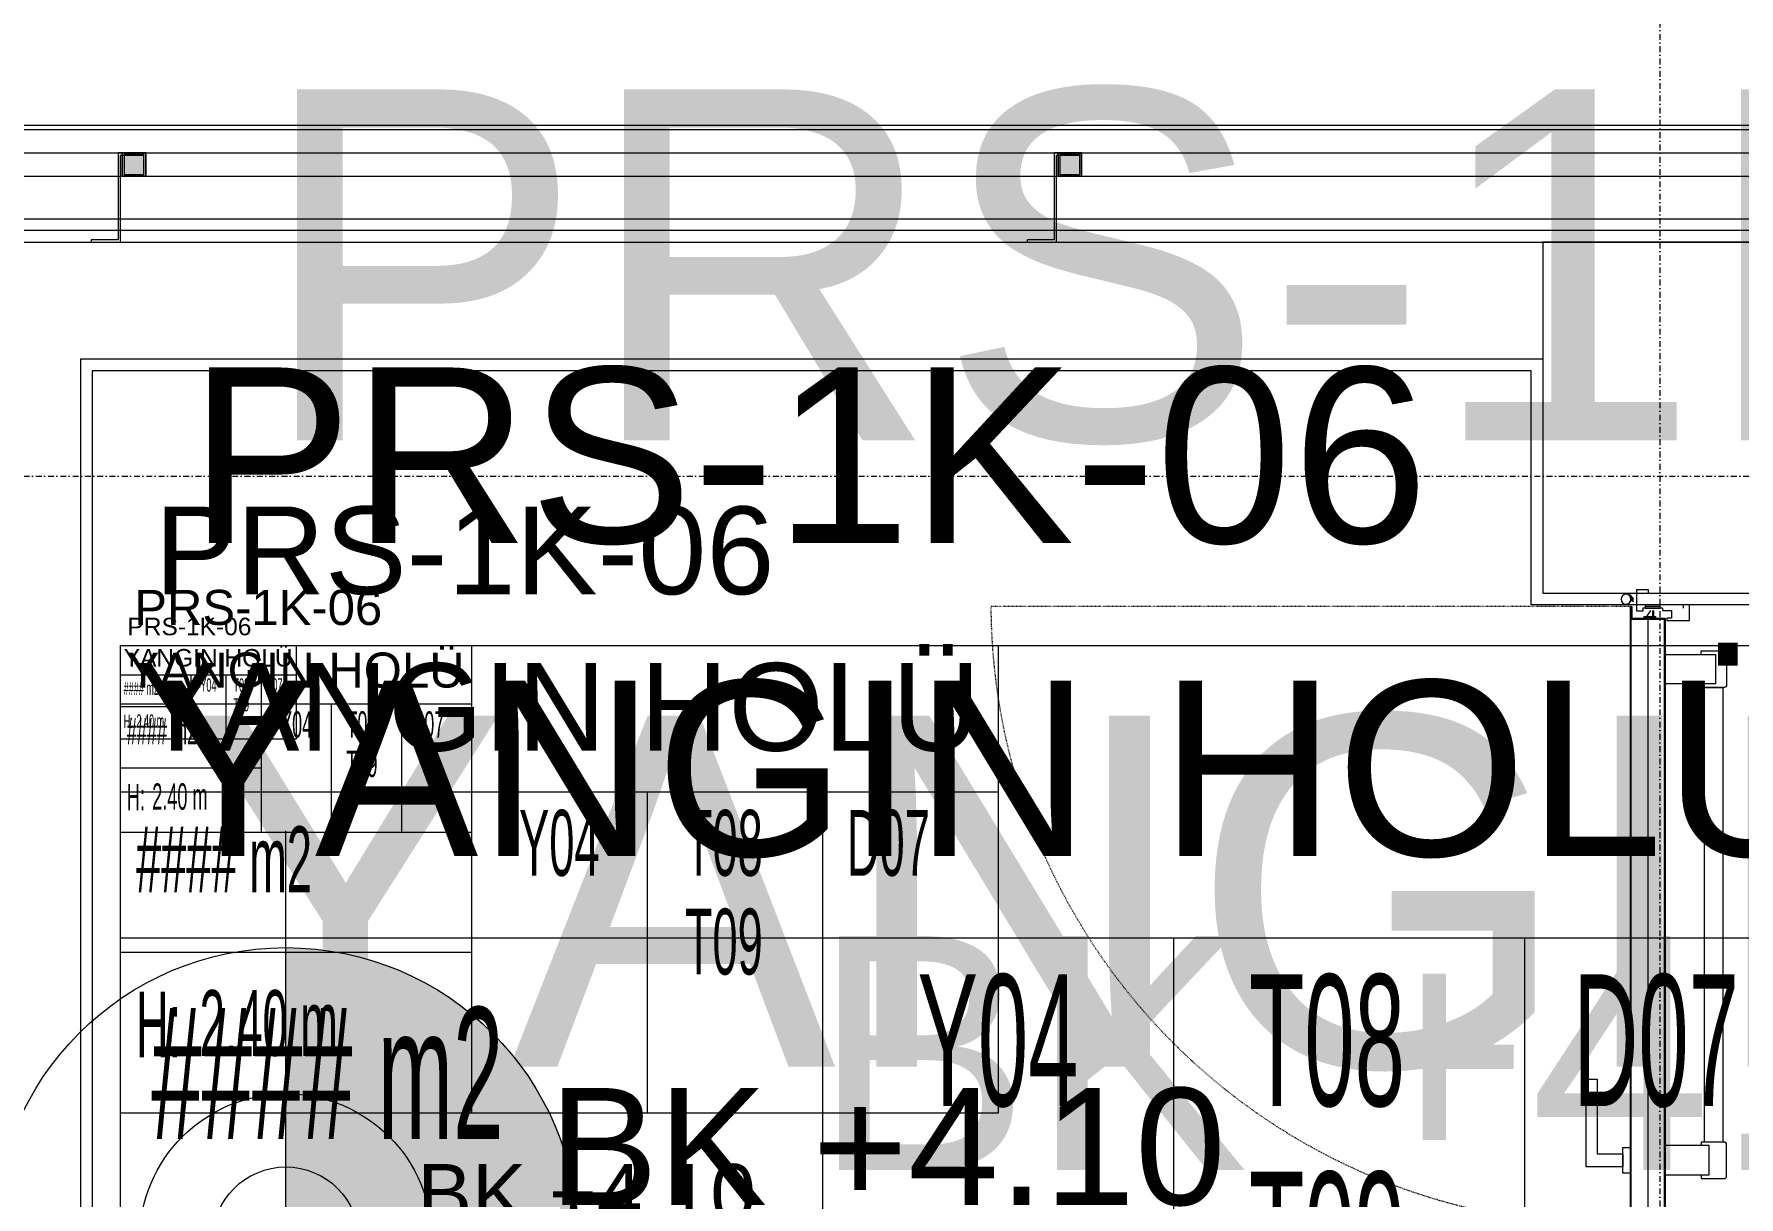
# Model space of a CAD drawing. Extents: x -1907 to 11890, y 0 to 8298.
# Drawn here: x 8837.1 to 9128.6, y 3622.6 to 3821.5 of the extents above; entities that cross this region are included whole.
import ezdxf
from ezdxf.enums import TextEntityAlignment as Align

# ---------------------------------------------------------------- set-up
doc = ezdxf.new("R2010")
doc.units = 0
doc.header["$MEASUREMENT"] = 0
doc.linetypes.add('DASHDOT', pattern=[1, 0.5, -0.25, 0, -0.25])
doc.linetypes.add('DOT2', pattern=[0.125, 0, -0.125])
doc.layers.get('0').update_dxf_attribs({"color": 9, "lineweight": 9})
for name, color, linetype, lineweight in [('00', 9, 'Continuous', 9), ('01', 9, 'Continuous', 9), ('06D', 9, 'Continuous', 9), ('10', 9, 'Continuous', 9), ('14', 9, 'Continuous', 9), ('20', 9, 'DOT2', 9), ('21', 9, 'Continuous', 9), ('21 @ 1 (1)', 9, 'Continuous', 9), ('21 @ 10 (1)', 9, 'Continuous', 9), ('21 @ 10 (2)', 9, 'Continuous', 9), ('21 @ 2 (1)', 9, 'Continuous', 9), ('21 @ 20', 9, 'Continuous', 9), ('21 @ 5 (1)', 9, 'Continuous', 9), ('21 @ 5 (2)', 9, 'Continuous', 9), ('21_mahal200', 9, 'Continuous', 9), ('21_mahal200 @ 1', 9, 'Continuous', 9), ('21_mahal200 @ 10 (1)', 9, 'Continuous', 9), ('21_mahal200 @ 10 (2)', 9, 'Continuous', 9), ('21_mahal200 @ 2', 9, 'Continuous', 9), ('21_mahal200 @ 20', 9, 'Continuous', 9), ('21_mahal200 @ 5 (1)', 9, 'Continuous', 9), ('21_mahal200 @ 5 (2)', 9, 'Continuous', 9), ('24', 9, 'DASHDOT', 9), ('33', 9, 'BATTING', 9), ('40A', 9, 'Continuous', 9)]:
    doc.layers.add(name, color=color, linetype=linetype, lineweight=lineweight)
doc.styles.add('Arial', font='arial.ttf', dxfattribs={"height": 2.5})
doc.styles.add('MuuM_TEXT-STANDART', font='ARIALN.TTF')
doc.linetypes.add('BATTING', pattern='A,0.0001,-0.1,[134,ltypeshp.shx,S=0.1,R=0,X=-0.1,Y=0],-0.2,[134,ltypeshp.shx,S=0.1,R=180,X=0.1,Y=0],-0.1', length=0.4001)

# ---------------------------------------------------------------- blocks, each defined once
blk = doc.blocks.new('0a_roomno2')
blk.add_lwpolyline([(30, -16), (0, -16), (0, 0), (30, 0)], close=True)
for points in [[(0, 0), (30, 0)], [(0, -5), (30, -5)], [(12, -5), (12, -16)], [(18, -5), (18, -16)], [(24, -5), (24, -16)], [(12, -10.5), (0, -10.5)]]:
    blk.add_lwpolyline(points)
at = {"layer": '40A'}
blk.add_lwpolyline([(0, 0), (30, 0)], dxfattribs=at)
at = {"style": 'MuuM_TEXT-STANDART', "width": 0.6}
blk.add_text('H:', height=2.25, dxfattribs=at).set_placement((0.525, -12.962), align=Align.MIDDLE_LEFT)
at = {"style": 'Arial'}
blk.add_attdef('ODANO', (0, 1.505), '', height=3, dxfattribs=at)
blk.add_attdef('MEKANADI', text='', height=3, dxfattribs=at).set_placement((0.525, -4.75), align=Align.BOTTOM_LEFT)
at = {"style": 'MuuM_TEXT-STANDART', "width": 0.6}
for tag, p in [('YER01', (15, -7)), ('TAVAN01', (20.625, -7)), ('DUVAR01', (26.25, -7)), ('YER02', (15, -10.375)), ('TAVAN02', (20.625, -10.375)), ('DUVAR02', (26.25, -10.375)), ('YER03', (15, -13.75)), ('TAVAN03', (20.625, -13.75)), ('DUVAR03', (26.25, -13.75))]:
    blk.add_attdef(tag, text='', height=2.25, dxfattribs=at).set_placement(p, align=Align.MIDDLE_CENTER)
at = {"style": 'MuuM_TEXT-STANDART'}
blk.add_attdef('M2', text='', height=2.25, dxfattribs=at).set_placement((1.323, -7.805), align=Align.MIDDLE_LEFT)
at = {"style": 'MuuM_TEXT-STANDART', "width": 0.6}
blk.add_attdef('TEMIZTAVANYUKSEKLIGI', text='', height=2.25, dxfattribs=at).set_placement((2.7, -13.162), align=Align.MIDDLE_LEFT)
blk = doc.blocks.new('*U970')
at = {"layer": '21_mahal200 @ 1'}
ref = blk.add_blockref('0a_roomno2', (8851.93, 3716.9), dxfattribs=at)
ref.add_attrib('ODANO', ' PRS-1K-06', (8851.93, 3718.65), dxfattribs={"layer": '0', "height": 3, "style": 'Arial'})
ref.add_attrib('MEKANADI', 'YANGIN HOLÜ', dxfattribs={"layer": '0', "height": 3, "style": 'Arial'}).set_placement((8852.45, 3712.4), align=Align.BOTTOM_LEFT)
ref.add_attrib('M2', '#### m2', dxfattribs={"layer": '0', "height": 2.25, "style": 'MuuM_TEXT-STANDART', "width": 0.6}).set_placement((8852.45, 3709.59), align=Align.MIDDLE_LEFT)
ref.add_attrib('TEMIZTAVANYUKSEKLIGI', '2.40 m', dxfattribs={"layer": '0', "height": 2.25, "style": 'MuuM_TEXT-STANDART', "width": 0.6}).set_placement((8854.63, 3703.99), align=Align.MIDDLE_LEFT)
ref.add_attrib('YER01', 'Y04', dxfattribs={"layer": '0', "height": 2.25, "style": 'MuuM_TEXT-STANDART', "width": 0.6}).set_placement((8866.93, 3710.15), align=Align.MIDDLE_CENTER)
ref.add_attrib('TAVAN01', 'T08', dxfattribs={"layer": '0', "height": 2.25, "style": 'MuuM_TEXT-STANDART', "width": 0.6}).set_placement((8872.55, 3710.15), align=Align.MIDDLE_CENTER)
ref.add_attrib('DUVAR01', 'D07', dxfattribs={"layer": '0', "height": 2.25, "style": 'MuuM_TEXT-STANDART', "width": 0.6}).set_placement((8878.18, 3710.15), align=Align.MIDDLE_CENTER)
ref.add_attrib('TAVAN02', 'T09', dxfattribs={"layer": '0', "height": 2.25, "style": 'MuuM_TEXT-STANDART', "width": 0.6}).set_placement((8872.55, 3706.77), align=Align.MIDDLE_CENTER)
at = {"layer": '21_mahal200 @ 10 (1)'}
ref = blk.add_blockref('0a_roomno2', (8851.93, 3716.9), dxfattribs=dict(at, xscale=10, yscale=10, zscale=10))
ref.add_attrib('ODANO', ' PRS-1K-06', (8851.93, 3734.45), dxfattribs={"layer": '0', "height": 30, "style": 'Arial'})
ref.add_attrib('MEKANADI', 'YANGIN HOLÜ', dxfattribs={"layer": '0', "height": 30, "style": 'Arial'}).set_placement((8857.18, 3671.9), align=Align.BOTTOM_LEFT)
ref.add_attrib('M2', '#### m2', dxfattribs={"layer": '0', "height": 22.5, "style": 'MuuM_TEXT-STANDART', "width": 0.6}).set_placement((8857.18, 3643.77), align=Align.MIDDLE_LEFT)
ref.add_attrib('YER01', 'Y04', dxfattribs={"layer": '0', "height": 22.5, "style": 'MuuM_TEXT-STANDART', "width": 0.6}).set_placement((9001.93, 3649.4), align=Align.MIDDLE_CENTER)
ref.add_attrib('TAVAN01', 'T08', dxfattribs={"layer": '0', "height": 22.5, "style": 'MuuM_TEXT-STANDART', "width": 0.6}).set_placement((9058.18, 3649.4), align=Align.MIDDLE_CENTER)
ref.add_attrib('DUVAR01', 'D07', dxfattribs={"layer": '0', "height": 22.5, "style": 'MuuM_TEXT-STANDART', "width": 0.6}).set_placement((9114.43, 3649.4), align=Align.MIDDLE_CENTER)
ref.add_attrib('TAVAN02', 'T09', dxfattribs={"layer": '0', "height": 22.5, "style": 'MuuM_TEXT-STANDART', "width": 0.6}).set_placement((9058.18, 3615.65), align=Align.MIDDLE_CENTER)
at = {"layer": '21_mahal200 @ 10 (2)'}
ref = blk.add_blockref('0a_roomno2', (8851.93, 3716.9), dxfattribs=dict(at, xscale=10, yscale=10, zscale=10))
ref.add_attrib('ODANO', ' PRS-1K-06', (8851.93, 3734.45), dxfattribs={"layer": '0', "height": 30, "style": 'Arial'})
ref.add_attrib('MEKANADI', 'YANGIN HOLÜ', dxfattribs={"layer": '0', "height": 30, "style": 'Arial'}).set_placement((8857.18, 3671.9), align=Align.BOTTOM_LEFT)
ref.add_attrib('M2', '#### m2', dxfattribs={"layer": '0', "height": 22.5, "style": 'MuuM_TEXT-STANDART', "width": 0.6}).set_placement((8857.18, 3643.77), align=Align.MIDDLE_LEFT)
ref.add_attrib('YER01', 'Y04', dxfattribs={"layer": '0', "height": 22.5, "style": 'MuuM_TEXT-STANDART', "width": 0.6}).set_placement((9001.93, 3649.4), align=Align.MIDDLE_CENTER)
ref.add_attrib('TAVAN01', 'T08', dxfattribs={"layer": '0', "height": 22.5, "style": 'MuuM_TEXT-STANDART', "width": 0.6}).set_placement((9058.18, 3649.4), align=Align.MIDDLE_CENTER)
ref.add_attrib('DUVAR01', 'D07', dxfattribs={"layer": '0', "height": 22.5, "style": 'MuuM_TEXT-STANDART', "width": 0.6}).set_placement((9114.43, 3649.4), align=Align.MIDDLE_CENTER)
ref.add_attrib('TAVAN02', 'T09', dxfattribs={"layer": '0', "height": 22.5, "style": 'MuuM_TEXT-STANDART', "width": 0.6}).set_placement((9058.18, 3615.65), align=Align.MIDDLE_CENTER)
at = {"layer": '21_mahal200 @ 2'}
ref = blk.add_blockref('0a_roomno2', (8851.93, 3716.9), dxfattribs=dict(at, xscale=2, yscale=2, zscale=2))
ref.add_attrib('ODANO', ' PRS-1K-06', (8851.93, 3720.41), dxfattribs={"layer": '0', "height": 6, "style": 'Arial'})
ref.add_attrib('MEKANADI', 'YANGIN HOLÜ', dxfattribs={"layer": '0', "height": 6, "style": 'Arial'}).set_placement((8852.98, 3707.9), align=Align.BOTTOM_LEFT)
ref.add_attrib('M2', '#### m2', dxfattribs={"layer": '0', "height": 4.5, "style": 'MuuM_TEXT-STANDART', "width": 0.6}).set_placement((8852.98, 3702.27), align=Align.MIDDLE_LEFT)
ref.add_attrib('TEMIZTAVANYUKSEKLIGI', '2.40 m', dxfattribs={"layer": '0', "height": 4.5, "style": 'MuuM_TEXT-STANDART', "width": 0.6}).set_placement((8857.33, 3691.08), align=Align.MIDDLE_LEFT)
ref.add_attrib('YER01', 'Y04', dxfattribs={"layer": '0', "height": 4.5, "style": 'MuuM_TEXT-STANDART', "width": 0.6}).set_placement((8881.93, 3703.4), align=Align.MIDDLE_CENTER)
ref.add_attrib('TAVAN01', 'T08', dxfattribs={"layer": '0', "height": 4.5, "style": 'MuuM_TEXT-STANDART', "width": 0.6}).set_placement((8893.18, 3703.4), align=Align.MIDDLE_CENTER)
ref.add_attrib('DUVAR01', 'D07', dxfattribs={"layer": '0', "height": 4.5, "style": 'MuuM_TEXT-STANDART', "width": 0.6}).set_placement((8904.43, 3703.4), align=Align.MIDDLE_CENTER)
ref.add_attrib('TAVAN02', 'T09', dxfattribs={"layer": '0', "height": 4.5, "style": 'MuuM_TEXT-STANDART', "width": 0.6}).set_placement((8893.18, 3696.65), align=Align.MIDDLE_CENTER)
at = {"layer": '21_mahal200 @ 20'}
ref = blk.add_blockref('0a_roomno2', (8851.93, 3716.9), dxfattribs=dict(at, xscale=20, yscale=20, zscale=20))
ref.add_attrib('ODANO', ' PRS-1K-06', (8851.93, 3752), dxfattribs={"layer": '0', "height": 60, "style": 'Arial'})
ref.add_attrib('MEKANADI', 'YANGIN HOLÜ', dxfattribs={"layer": '0', "height": 60, "style": 'Arial'}).set_placement((8862.43, 3626.9), align=Align.BOTTOM_LEFT)
at = {"layer": '21_mahal200 @ 5 (1)'}
ref = blk.add_blockref('0a_roomno2', (8851.93, 3716.9), dxfattribs=dict(at, xscale=5, yscale=5, zscale=5))
ref.add_attrib('ODANO', ' PRS-1K-06', (8851.93, 3725.67), dxfattribs={"layer": '0', "height": 15, "style": 'Arial'})
ref.add_attrib('MEKANADI', 'YANGIN HOLÜ', dxfattribs={"layer": '0', "height": 15, "style": 'Arial'}).set_placement((8854.55, 3694.4), align=Align.BOTTOM_LEFT)
ref.add_attrib('M2', '#### m2', dxfattribs={"layer": '0', "height": 11.25, "style": 'MuuM_TEXT-STANDART', "width": 0.6}).set_placement((8854.55, 3680.34), align=Align.MIDDLE_LEFT)
ref.add_attrib('TEMIZTAVANYUKSEKLIGI', '2.40 m', dxfattribs={"layer": '0', "height": 11.25, "style": 'MuuM_TEXT-STANDART', "width": 0.6}).set_placement((8865.43, 3652.34), align=Align.MIDDLE_LEFT)
ref.add_attrib('YER01', 'Y04', dxfattribs={"layer": '0', "height": 11.25, "style": 'MuuM_TEXT-STANDART', "width": 0.6}).set_placement((8926.93, 3683.15), align=Align.MIDDLE_CENTER)
ref.add_attrib('TAVAN01', 'T08', dxfattribs={"layer": '0', "height": 11.25, "style": 'MuuM_TEXT-STANDART', "width": 0.6}).set_placement((8955.05, 3683.15), align=Align.MIDDLE_CENTER)
ref.add_attrib('DUVAR01', 'D07', dxfattribs={"layer": '0', "height": 11.25, "style": 'MuuM_TEXT-STANDART', "width": 0.6}).set_placement((8983.18, 3683.15), align=Align.MIDDLE_CENTER)
ref.add_attrib('TAVAN02', 'T09', dxfattribs={"layer": '0', "height": 11.25, "style": 'MuuM_TEXT-STANDART', "width": 0.6}).set_placement((8955.05, 3666.27), align=Align.MIDDLE_CENTER)
at = {"layer": '21_mahal200 @ 5 (2)'}
ref = blk.add_blockref('0a_roomno2', (8851.93, 3716.9), dxfattribs=dict(at, xscale=5, yscale=5, zscale=5))
ref.add_attrib('ODANO', ' PRS-1K-06', (8851.93, 3725.67), dxfattribs={"layer": '0', "height": 15, "style": 'Arial'})
ref.add_attrib('MEKANADI', 'YANGIN HOLÜ', dxfattribs={"layer": '0', "height": 15, "style": 'Arial'}).set_placement((8854.55, 3694.4), align=Align.BOTTOM_LEFT)
ref.add_attrib('M2', '#### m2', dxfattribs={"layer": '0', "height": 11.25, "style": 'MuuM_TEXT-STANDART', "width": 0.6}).set_placement((8854.55, 3680.34), align=Align.MIDDLE_LEFT)
ref.add_attrib('TEMIZTAVANYUKSEKLIGI', '2.40 m', dxfattribs={"layer": '0', "height": 11.25, "style": 'MuuM_TEXT-STANDART', "width": 0.6}).set_placement((8865.43, 3652.34), align=Align.MIDDLE_LEFT)
ref.add_attrib('YER01', 'Y04', dxfattribs={"layer": '0', "height": 11.25, "style": 'MuuM_TEXT-STANDART', "width": 0.6}).set_placement((8926.93, 3683.15), align=Align.MIDDLE_CENTER)
ref.add_attrib('TAVAN01', 'T08', dxfattribs={"layer": '0', "height": 11.25, "style": 'MuuM_TEXT-STANDART', "width": 0.6}).set_placement((8955.05, 3683.15), align=Align.MIDDLE_CENTER)
ref.add_attrib('DUVAR01', 'D07', dxfattribs={"layer": '0', "height": 11.25, "style": 'MuuM_TEXT-STANDART', "width": 0.6}).set_placement((8983.18, 3683.15), align=Align.MIDDLE_CENTER)
ref.add_attrib('TAVAN02', 'T09', dxfattribs={"layer": '0', "height": 11.25, "style": 'MuuM_TEXT-STANDART', "width": 0.6}).set_placement((8955.05, 3666.27), align=Align.MIDDLE_CENTER)
blk = doc.blocks.new('p-s-profil')
at = {"layer": '10'}
blk.add_lwpolyline([(9, 15.3), (4.6, 15.3), (4.6, 0.4), (0, 0.4), (0, 0), (5, 0), (5, 14.9), (9, 14.9), (9, 15.3)], dxfattribs=at)
blk.add_lwpolyline([(9, 15.3), (4.6, 15.3), (4.6, 0.4), (0, 0.4), (0, 0), (5, 0), (5, 14.9), (9, 14.9), (9, 15.3)], dxfattribs=at)
blk = doc.blocks.new('p-kutu_profil_40x40')
h = blk.add_hatch(color=256)
h.dxf.hatch_style = 1
h.paths.add_polyline_path([(0, 0), (4, 0), (4, 4), (0, 4)])
h = blk.add_hatch(color=255)
h.dxf.hatch_style = 1
h.paths.add_polyline_path([(0, 0), (4, 0), (4, 4), (0, 4)])
blk.add_lwpolyline([(0, 0), (4, 0), (4, 4), (0, 4)], close=True)
at = {"layer": '10'}
for points in [[(0, 4), (4, 4), (4, 0), (0, 0)], [(0, 4), (4, 4), (4, 0), (0, 0)], [(0, 0), (4, 0), (4, 4), (0, 4)], [(0.3, 3.7), (3.7, 3.7), (3.7, 0.3), (0.3, 0.3)], [(0.3, 3.7), (3.7, 3.7), (3.7, 0.3), (0.3, 0.3)]]:
    blk.add_lwpolyline(points, close=True, dxfattribs=at)
blk = doc.blocks.new('p-yn_sackasa')
at = {"layer": '10'}
for points in [[(0.6, 3), (1, 3), (1, 4.5), (2.3, 4.5), (2.3, 3.7), (2.7, 3.7), (2.7, 7.6), (0, 7.6), (0, 6.5), (0.6, 6.5)], [(0.6, 3), (0.6, -0.4), (1.1, -0.4), (1.1, -1.4), (-2.6, -1.4), (-2.6, 0.5), (-2, 0.5)], [(0, 0), (0.6, 0), (0.6, 2.6), (0, 2.6), (0, 0)], [(0.3, 2.6), (0.3, 0)]]:
    blk.add_lwpolyline(points, dxfattribs=at)
blk = doc.blocks.new('K-YN-015')
at = {"layer": '06D'}
for points in [[(22.5, 9.56), (21.87, 9.56), (21.87, 13.56, -0.414214), (22.25, 13.93), (27.75, 13.93, -0.414214), (28.12, 13.56), (28.12, 9.56), (27.5, 9.56)], [(111.5, 9.56), (112.12, 9.56), (112.12, 13.56, 0.414214), (111.75, 13.93), (106.25, 13.93, 0.414214), (105.87, 13.56), (105.87, 9.56), (106.5, 9.56)]]:
    blk.add_lwpolyline(points, format="xyb", dxfattribs=at)
for points in [[(105.87, 13.31), (28.12, 13.31), (28.12, 10.18), (105.87, 10.18)], [(111.5, 12.06), (106.5, 12.06), (106.5, 3.44), (111.5, 3.44)], [(22.5, 10.94), (27.5, 10.94), (27.5, 3.44), (22.5, 3.44)]]:
    blk.add_lwpolyline(points, close=True, dxfattribs=at)
for points in [[(22.8, -2.56), (22.8, -3.81), (27.2, -3.81), (27.2, -2.56), (22.8, -2.56)], [(23.87, -3.81), (23.87, -10.06), (38.87, -10.06), (38.87, -8.19), (26.12, -8.19), (26.12, -8.19), (26.12, -3.81), (23.87, -3.81)]]:
    blk.add_lwpolyline(points, dxfattribs=at)
at = {"layer": '10', "ltscale": 10}
for p, q in [((16.3, -2.19), (16.3, 3.34)), ((117.6, 3.44), (16.4, 3.44)), ((117.5, 3.29), (16.45, 3.29)), ((16.45, -2.29), (16.45, 3.29)), ((117.55, -2.29), (117.55, 3.24)), ((117.7, -2.19), (117.7, 3.34)), ((15, 0.68), (16, 1.33)), ((15, 0.68), (16, 1.33)), ((16, 0.28), (15, 0.28)), ((16, 0.28), (15, 0.28)), ((16, 0.08), (15, 0.08)), ((16, 0.08), (15, 0.08)), ((16, 1.76), (16, 1.33)), ((16.3, 1.76), (16, 1.76)), ((16, 1.76), (16, 1.33)), ((16.3, 1.76), (16, 1.76)), ((16, 1.33), (16, -0.17)), ((16, 1.33), (16, -0.17)), ((16.3, 1.33), (16.3, 1.76)), ((16.3, 1.33), (16.3, 1.76)), ((16.3, -0.17), (16.3, 1.33)), ((16.3, -0.17), (16.3, 1.33)), ((117.7, 1.76), (117.7, 0.26)), ((118, 1.76), (117.7, 1.76)), ((117.7, 0.26), (117.7, -0.17)), ((118, 0.26), (118, 1.76)), ((118, 1.51), (119, 1.51)), ((118, 1.31), (119, 1.31)), ((119, 0.91), (118, 0.26)), ((118, -0.17), (118, 0.26)), ((14.3, -2.46), (14.3, -2.34)), ((14.4, -2.24), (16.25, -2.24)), ((119.6, -2.56), (14.4, -2.56)), ((14.45, -2.41), (14.45, -2.39)), ((14.45, -2.39), (16.35, -2.39)), ((119.54, -2.41), (14.45, -2.41)), ((16, -0.17), (16.3, -0.17)), ((16, -0.17), (16.3, -0.17)), ((119.54, -2.39), (117.65, -2.39)), ((117.7, -0.17), (118, -0.17)), ((119.6, -2.24), (117.75, -2.24)), ((119.55, -2.41), (119.55, -2.39)), ((119.7, -2.46), (119.7, -2.34)), ((120.84, -2), (120.84, -2.43)), ((120.84, -2), (120.84, -2.43)), ((121.05, -2), (121.05, -2.43)), ((121.05, -2), (121.05, -2.43)), ((121.22, -2.16), (121.05, -2.16)), ((121.22, -2.16), (121.05, -2.16)), ((121.22, -2.16), (121.22, -2.29)), ((121.22, -2.16), (121.22, -2.29)), ((121.6, -2.73), (121.73, -2.62)), ((121.6, -2.73), (121.73, -2.62))]:
    blk.add_line(p, q, dxfattribs=at)
blk.add_circle((120.95, -3.26), 0.843, dxfattribs=at)
blk.add_circle((120.95, -3.26), 0.843, dxfattribs=at)
for centre, radius, start, end in [((16.44, 3.3), 0.141, 104.9271, 165.0729), ((117.5, 3.24), 0.05, 0, 90), ((117.6, 3.34), 0.1, 0, 90), ((14.4, -2.34), 0.1, 90, 180), ((14.4, -2.46), 0.1, 180, 270), ((14.45, -2.39), 0.005, 90, 180), ((14.45, -2.41), 0.005, 180, 270), ((16.25, -2.19), 0.05, 270, 0), ((16.35, -2.29), 0.1, 270, 0), ((117.65, -2.29), 0.1, 180, 270), ((117.75, -2.19), 0.05, 180, 270), ((119.54, -2.39), 0.005, 0, 90), ((119.54, -2.41), 0.005, 270, 360), ((119.6, -2.34), 0.1, 0, 90), ((119.6, -2.46), 0.1, 270, 0), ((120.42, -2.26), 0.302, 285.5524, 60.0315), ((120.42, -2.26), 0.302, 285.5524, 60.0315), ((120.42, -2.26), 0.428, 336.352, 37.621), ((120.42, -2.26), 0.428, 336.352, 37.621), ((120.95, -3.26), 1.01, 39.4092, 74.2861), ((120.95, -3.26), 1.01, 39.4092, 74.2861)]:
    blk.add_arc(centre, radius, start, end, dxfattribs=at)
at = {"layer": '20'}
blk.add_lwpolyline([(119.7, -2.35), (119.7, -111.8, -0.421209), (13.92, -2.35, 1)], format="xyb", dxfattribs=at)
at = {"layer": '33', "ltscale": 0.25}
blk.add_lwpolyline([(117.55, 0.48), (16.45, 0.48)], dxfattribs=at)
blk.add_blockref('p-yn_sackasa', (14, 0))
at = {"xscale": -1}
blk.add_blockref('p-yn_sackasa', (120, 0), dxfattribs=at)
blk = doc.blocks.new('0a_elevationtarget-p')
h = blk.add_hatch(color=256)
h.paths.add_polyline_path([(2.5, 0, 0.414214), (0, 2.5), (0, 0)])
h.paths.add_polyline_path([(0, 0), (-2.5, 0, 0.414214), (0, -2.5)])
blk.add_line((0, -3.5), (0, 3.5))
blk.add_lwpolyline([(16.605, 0), (-4, 0)])
blk.add_circle((0, 0), 2.5)
at = {"layer": '40A'}
blk.add_lwpolyline([(-2.5, 0), (2.5, 0)], dxfattribs=at)
at = {"style": 'Arial'}
blk.add_attdef('BITMISKOT', text='', height=2, dxfattribs=at).set_placement((4.5, 0), align=Align.BOTTOM_LEFT)
blk.add_attdef('KABAKOT', text='', height=2, dxfattribs=at).set_placement((4.5, -0.592), align=Align.TOP_LEFT)
blk = doc.blocks.new('*U979')
at = {"layer": '21 @ 1 (1)'}
blk.add_blockref('0a_elevationtarget-p', (8880.17, 3615.23), dxfattribs=at).add_auto_attribs({'BITMISKOT': 'BK +4.10', 'KABAKOT': 'KK +4.00'})
at = {"layer": '21 @ 10 (1)', "xscale": 10, "yscale": 10, "zscale": 10}
blk.add_blockref('0a_elevationtarget-p', (8880.17, 3615.23), dxfattribs=at).add_auto_attribs({'BITMISKOT': 'BK +4.10', 'KABAKOT': 'KK +4.00'})
at = {"layer": '21 @ 10 (2)', "xscale": 10, "yscale": 10, "zscale": 10}
blk.add_blockref('0a_elevationtarget-p', (8880.17, 3615.23), dxfattribs=at).add_auto_attribs({'BITMISKOT': 'BK +4.10', 'KABAKOT': 'KK +4.00'})
at = {"layer": '21 @ 2 (1)', "xscale": 2, "yscale": 2, "zscale": 2}
blk.add_blockref('0a_elevationtarget-p', (8880.17, 3615.23), dxfattribs=at).add_auto_attribs({'BITMISKOT': 'BK +4.10', 'KABAKOT': 'KK +4.00'})
at = {"layer": '21 @ 20', "xscale": 20, "yscale": 20, "zscale": 20}
blk.add_blockref('0a_elevationtarget-p', (8880.17, 3615.23), dxfattribs=at).add_auto_attribs({'BITMISKOT': 'BK +4.10', 'KABAKOT': 'KK +4.00'})
at = {"layer": '21 @ 5 (1)', "xscale": 5, "yscale": 5, "zscale": 5}
blk.add_blockref('0a_elevationtarget-p', (8880.17, 3615.23), dxfattribs=at).add_auto_attribs({'BITMISKOT': 'BK +4.10', 'KABAKOT': 'KK +4.00'})
at = {"layer": '21 @ 5 (2)', "xscale": 5, "yscale": 5, "zscale": 5}
blk.add_blockref('0a_elevationtarget-p', (8880.17, 3615.23), dxfattribs=at).add_auto_attribs({'BITMISKOT': 'BK +4.10', 'KABAKOT': 'KK +4.00'})

msp = doc.modelspace()

# ---------------------------------------------------------------- linework, layer by layer
at = {"layer": '00'}
msp.add_lwpolyline([(8830.06, 3505.87), (8830.06, 3765.87), (8465.06, 3765.87), (8465.06, 3785.87), (9095.06, 3785.87), (9095.06, 3765.87), (9085.06, 3765.87), (9085.06, 3765.87), (9085.06, 3765.87), (9085.06, 3765.87), (8845.06, 3765.87), (8845.06, 3505.87)], close=True, dxfattribs=at)
at = {"layer": '01'}
msp.add_lwpolyline([(9095.06, 3725.87), (9155.06, 3725.87), (9155.06, 3785.87), (9095.06, 3785.87)], close=True, dxfattribs=at)
at = {"layer": '06D'}
for points in [[(7695.21, 3801.17), (9155.06, 3801.17)], [(7695.21, 3797.17), (9155.06, 3797.17)], [(7699.61, 3789.87), (9155.06, 3789.87)], [(7755.06, 3785.87), (9155.46, 3785.87)]]:
    msp.add_lwpolyline(points, dxfattribs=at)
at = {"layer": '10'}
for points in [[(7684.25, 3805.87), (9150.06, 3805.87)], [(7684.25, 3805.17), (9150.06, 3805.17)]]:
    msp.add_lwpolyline(points, dxfattribs=at)
at = {"layer": '14'}
msp.add_lwpolyline([(9157.06, 3763.87), (9157.06, 3723.87), (9093.06, 3723.87), (9093.06, 3763.87), (8847.06, 3763.87), (8847.06, 3507.87), (8992.06, 3507.87), (8992.06, 3488.87), (8847.06, 3488.87), (8847.06, 3488.87), (8847.06, 3488.87), (8847.06, 2957.87), (9113.06, 2957.87), (9113.06, 3488.87), (9098.06, 3488.87), (9098.06, 3507.87), (9113.06, 3507.87), (9113.06, 3617.87), (9130.06, 3617.87)], dxfattribs=at)
at = {"layer": '24', "ltscale": 2}
for points in [[(9115.06, 4008.37), (9115.06, 160.84)], [(7012.53, 3745.87), (10535.06, 3745.87)]]:
    msp.add_lwpolyline(points, dxfattribs=at)
at = {"layer": '33', "ltscale": 0.2, "flags": 128}
msp.add_lwpolyline([(9155.06, 3787.87), (7693.06, 3787.87), (7693.06, 2309.53)], dxfattribs=at)

# ---------------------------------------------------------------- block references
for p in [(8846.91, 3785.87), (9006.91, 3785.87)]:
    msp.add_blockref('p-s-profil', p)
at = {"extrusion": (0, 0, -1), "zscale": -1}
for p in [(-8856.21, 3797.17), (-9016.21, 3797.17)]:
    msp.add_blockref('p-kutu_profil_40x40', p, dxfattribs=at)
at = {"layer": '10', "xscale": -1, "rotation": 270}
msp.add_blockref('K-YN-015', (9112.56, 3603.87), dxfattribs=at)
at = {"layer": '21', "color": 6}
msp.add_blockref('*U979', (0, 0), dxfattribs=at)
at = {"layer": '21_mahal200', "color": 6}
msp.add_blockref('*U970', (0, 0), dxfattribs=at)

doc.saveas('drawing.dxf')
